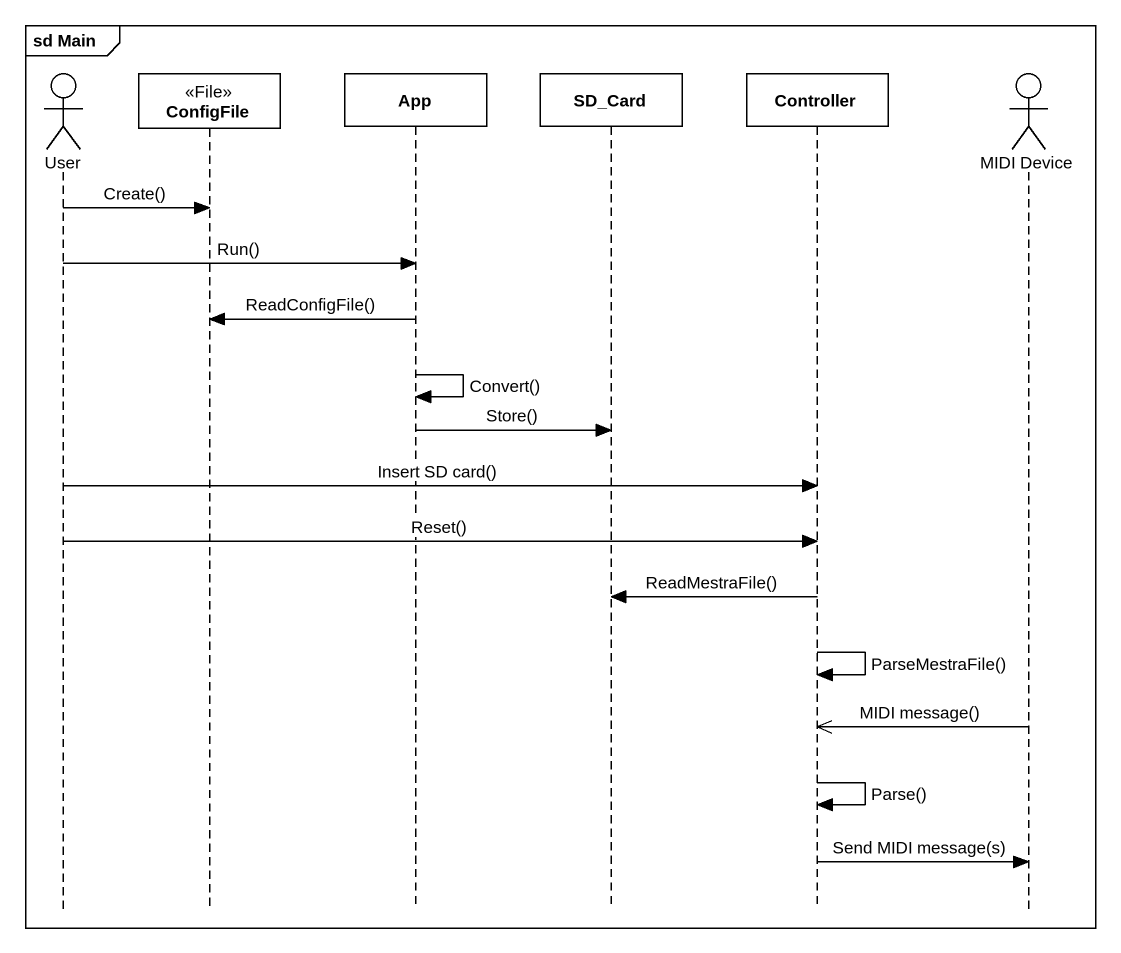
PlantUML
@startuml
mainframe sd Main
hide footbox
actor User
participant ConfigFile <<File>>
participant App
participant SD_Card
participant Controller
actor "MIDI Device" as MIDI_Device

User -> ConfigFile : Create()
User -> App : Run()
App -> ConfigFile : ReadConfigFile()
App -> App : Convert()
App -> SD_Card : Store()
User -> Controller : Insert SD card()
User -> Controller : Reset()
Controller -> SD_Card : ReadMestraFile()
Controller -> Controller : ParseMestraFile()
MIDI_Device ->> Controller : MIDI message()
Controller -> Controller : Parse()
Controller -> MIDI_Device : Send MIDI message(s)
@enduml
